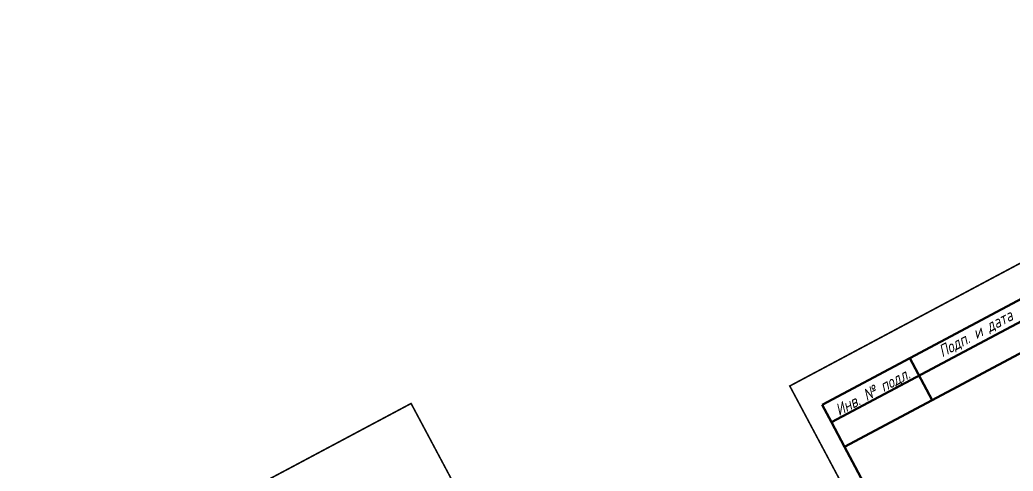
# Model space of a CAD drawing. Extents: x 5370511 to 5386565, y 1010429 to 1053793.
# Drawn here: x 5378869.3 to 5379119.4, y 1041038.7 to 1041152.3 of the extents above; entities that cross this region are included whole.
import ezdxf
from ezdxf.enums import TextEntityAlignment as Align

# ---------------------------------------------------------------- set-up
doc = ezdxf.new("R2010")
doc.units = 0
doc.layers.get('0').update_dxf_attribs({"linetype": 'CONTINUOUS'})
doc.styles.add('ГОСТ_НИПИ', font='gost_nipi.shx', dxfattribs={"oblique": 15})

# ---------------------------------------------------------------- blocks, each defined once
blk = doc.blocks.new('*U427')
at = {"lineweight": 50}
for p, q in [((-407, 5), (-407, 90)), ((-412, 30), (-412, 65)), ((-412, 5), (-412, 30)), ((-412, 30), (-400, 30)), ((-407, 5), (-412, 5)), ((-400, 5), (-407, 5))]:
    blk.add_line(p, q, dxfattribs=at)
at = {"lineweight": 50, "const_width": 0.4}
blk.add_lwpolyline([(-420, 297), (0, 297), (0, 0), (-420, 0)], close=True, dxfattribs=at)
at = {"lineweight": 50}
blk.add_lwpolyline([(-400, 5), (-5, 5), (-5, 292), (-400, 292)], close=True, dxfattribs=at)
at = {"char_height": 3, "rotation": 90, "style": 'ГОСТ_НИПИ'}
for s, width, insert, attachment_point in [('Подп. и дата', 35, (-409.5, 47.5), 5), ('Инв. № подл.', 25, (-410.45, 17.66), 2)]:
    blk.add_mtext_dynamic_manual_height_columns(s, width=width, gutter_width=12.5, heights=[0], dxfattribs=dict(at, insert=insert, attachment_point=attachment_point))
at = {"style": 'ГОСТ_НИПИ', "oblique": 15}
blk.add_attdef('СКВОЗНАЯ_НУМЕРАЦИЯ', text='', height=3, dxfattribs=at).set_placement((-10, 288.5), align=Align.MIDDLE_CENTER)
at = {"style": 'ГОСТ_НИПИ', "oblique": 15, "width": 0.8}
for tag, p in [('ДАТА_СОГЛ_1', (-406.75, 146)), ('ДАТА_СОГЛ_2', (-401.75, 146)), ('ФАМИЛИЯ_СОГЛ_1', (-406.75, 111)), ('ФАМИЛИЯ_СОГЛ_2', (-401.75, 111)), ('ХАРАКТЕР_РАБОТЫ_СОГЛ_2', (-401.75, 91)), ('ХАРАКТЕР_РАБОТЫ_СОГЛ_1', (-406.75, 91))]:
    blk.add_attdef(tag, p, '', height=3, rotation=90, dxfattribs=at)
at = {"style": 'ГОСТ_НИПИ', "oblique": 15}
for tag, width, p in [('ОБОЗНАЧЕНИЕ_ДОКУМЕНТА', 0.8, (-65, 55)), ('НАИМЕНОВАНИЕ_ПРОЕКТА', 0.8, (-65, 42.5)), ('НАИМЕНОВАНИЕ_ОБЪЕКТА', 0.8, (-90, 27.5)), ('СТАДИЯ', 0.8, (-47.5, 25)), ('ЛИСТ', 0.8, (-32.5, 25)), ('ЛИСТОВ', 0.8, (-15, 25)), ('НАИМЕНОВАНИЕ_ЧЕРТЕЖА', 0.8, (-90, 12.5)), ('ПРЕДПРИЯТИЕ', 0.7, (-30.48, 12.55))]:
    blk.add_attdef(tag, text='', height=3, dxfattribs=dict(at, width=width)).set_placement(p, align=Align.MIDDLE_CENTER)
at = {"style": 'ГОСТ_НИПИ', "oblique": 15, "width": 0.8}
blk.add_attdef('РАЗРАБ', text='', height=3, dxfattribs=at).set_placement((-189.18, 32.18), align=Align.MIDDLE_LEFT)
for tag, p in [('ФАМИЛИЯ_5', (-169, 31)), ('ДАТА_1', (-134, 31)), ('ХАРАКТЕР_РАБОТЫ_1', (-189, 26)), ('ФАМИЛИЯ_1', (-169, 26)), ('ДАТА_2', (-134, 26)), ('ХАРАКТЕР_РАБОТЫ_2', (-189, 20.72)), ('ФАМИЛИЯ_2', (-169.15, 20.71)), ('ДАТА_3', (-134, 20.72)), ('ХАРАКТЕР_РАБОТЫ_3', (-189, 16)), ('ФАМИЛИЯ_3', (-169.01, 15.99)), ('ДАТА_4', (-134, 16)), ('ФАМИЛИЯ_6', (-169, 11)), ('ДАТА_5', (-134, 11)), ('ХАРАКТЕР_РАБОТЫ_4', (-189, 6)), ('ФАМИЛИЯ_4', (-169, 6)), ('ДАТА_6', (-134, 6))]:
    blk.add_attdef(tag, p, '', height=3, dxfattribs=at)
at = {"style": 'ГОСТ_НИПИ', "oblique": 15, "width": 0.8, "flags": 8}
blk.add_attdef('НКОНТР', text='', height=3, dxfattribs=at).set_placement((-189.36, 12.34), align=Align.MIDDLE_LEFT)
at = {"style": 'ГОСТ_НИПИ', "oblique": 15, "width": 0.8}
blk.add_attdef('ФОРМАТ', text='', height=3, dxfattribs=at).set_placement((-38.94, 0.42), align=Align.BOTTOM_CENTER)

msp = doc.modelspace()

# ---------------------------------------------------------------- block references
at = {"rotation": 298.0491553101125}
for p in [(5379260.701, 1040689.475), (5378903.225, 1040545.42)]:
    msp.add_blockref('*U427', p, dxfattribs=at)

doc.saveas('drawing.dxf')
